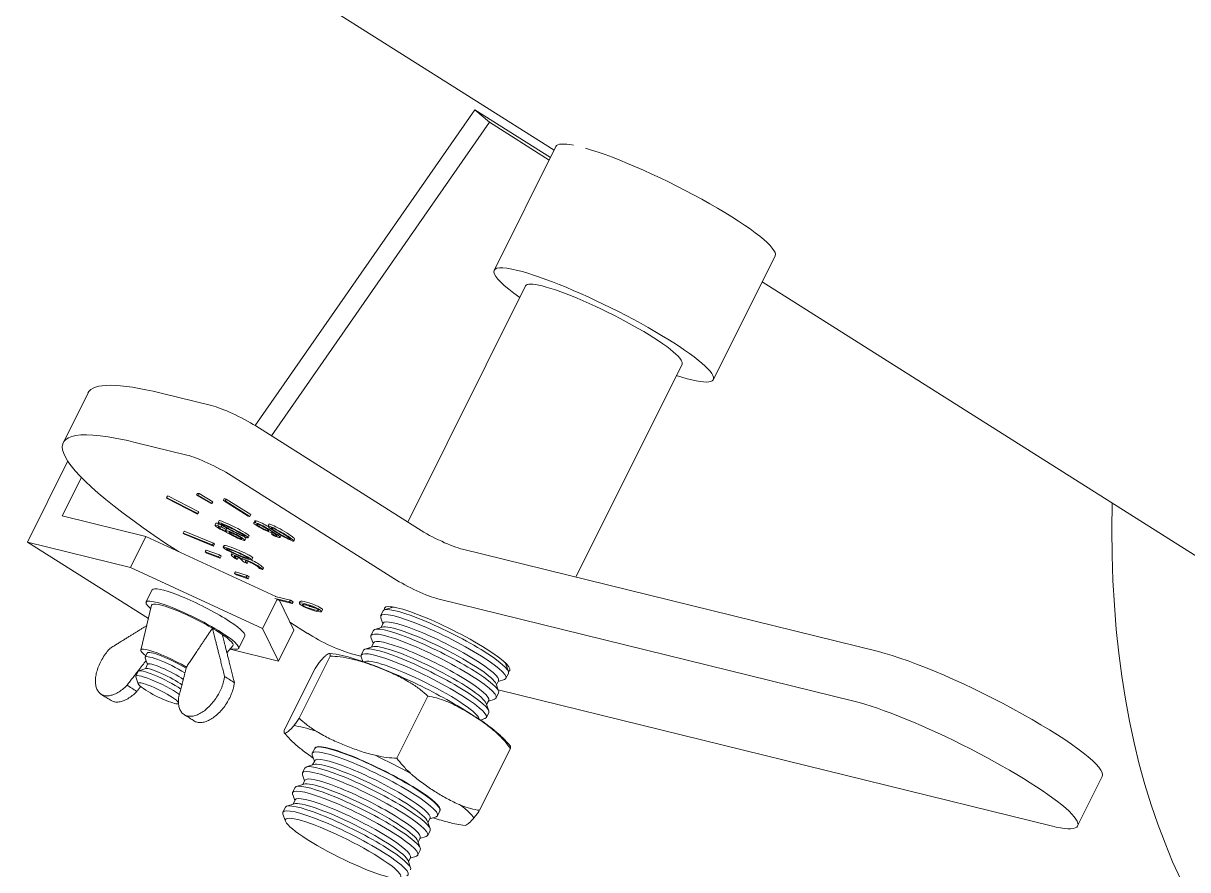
# Model space of a CAD drawing. Header units: inches. Extents: x -350577 to -266477, y -437959 to -377535.
# Drawn here: x -285888 to -285721.6, y -416568.1 to -416447.2 of the extents above; entities that cross this region are included whole.
import ezdxf

# ---------------------------------------------------------------- set-up
doc = ezdxf.new("R2010")
doc.units = ezdxf.units.IN
doc.header["$MEASUREMENT"] = 0
doc.layers.add('ORGINAL (itatec)', color=3, linetype='Continuous', lineweight=9)

msp = doc.modelspace()

# ---------------------------------------------------------------- linework, layer by layer
at = {"layer": 'ORGINAL (itatec)', "extrusion": (-5.55112e-17, 0.816497, 0.57735)}
for p, q in [((-285812.18, -416465.32), (-285886.71, -416418.22)), ((-285823.52, -416459.53), (-285854.9, -416504.65)), ((-285821.41, -416461.33), (-285823.52, -416459.53)), ((-285812.7, -416466.36), (-285823.52, -416459.53)), ((-285852.56, -416506.13), (-285821.41, -416461.33)), ((-285812.88, -416466.72), (-285821.41, -416461.33)), ((-285820.73, -416482.48), (-285811.92, -416464.78)), ((-285789.41, -416498.09), (-285780.59, -416480.39)), ((-285668.54, -416556.1), (-285782.44, -416484.11)), ((-285816.26, -416484.71), (-285833.08, -416518.45)), ((-285793.88, -416495.86), (-285809.06, -416526.31)), ((-285882.31, -416507.08), (-285878.78, -416500)), ((-285868.34, -416500.02), (-285861.12, -416501.8)), ((-285854.81, -416504.71), (-285831.55, -416519.42)), ((-285864.64, -416508.88), (-285871.86, -416507.1)), ((-285881.67, -416509.71), (-285887.45, -416521.31)), ((-285882.47, -416517.57), (-285879.73, -416512.06)), ((-285835.07, -416526.49), (-285858.34, -416511.79)), ((-285863.14, -416514.34), (-285863.27, -416514.61)), ((-285863.14, -416514.34), (-285862.92, -416514.37)), ((-285862.92, -416514.37), (-285863.06, -416514.64)), ((-285862.92, -416514.37), (-285860.95, -416515.53)), ((-285867.45, -416514.76), (-285867.58, -416515.02)), ((-285867.52, -416514.97), (-285867.58, -416515.02)), ((-285867.58, -416515.02), (-285863.14, -416517.29)), ((-285867.39, -416514.71), (-285867.52, -416514.97)), ((-285863.08, -416517.24), (-285867.52, -416514.97)), ((-285867.45, -416514.76), (-285867.39, -416514.71)), ((-285867.39, -416514.71), (-285862.94, -416516.98)), ((-285863.27, -416514.61), (-285861.29, -416515.76)), ((-285863.06, -416514.64), (-285863.27, -416514.61)), ((-285861.08, -416515.79), (-285863.06, -416514.64)), ((-285861.29, -416515.76), (-285861.08, -416515.79)), ((-285860.95, -416515.53), (-285861.08, -416515.79)), ((-285859.31, -416515.09), (-285859.44, -416515.35)), ((-285859.44, -416515.35), (-285855.92, -416517.58)), ((-285859.17, -416515.42), (-285859.44, -416515.35)), ((-285859.31, -416515.09), (-285859.03, -416515.15)), ((-285859.03, -416515.15), (-285859.17, -416515.42)), ((-285855.64, -416517.65), (-285859.17, -416515.42)), ((-285859.03, -416515.15), (-285855.51, -416517.38)), ((-285870.53, -416520.51), (-285882.47, -416517.57)), ((-285863.14, -416517.29), (-285863.08, -416517.24)), ((-285862.94, -416516.98), (-285863.08, -416517.24)), ((-285855.92, -416517.58), (-285855.64, -416517.65)), ((-285855.51, -416517.38), (-285855.64, -416517.65)), ((-285860.51, -416518.61), (-285860.64, -416518.88)), ((-285860.12, -416518.68), (-285860.25, -416518.94)), ((-285859.79, -416519.18), (-285860.25, -416518.94)), ((-285860.05, -416518.24), (-285860.18, -416518.51)), ((-285860.14, -416519.09), (-285860.17, -416519.16)), ((-285860.12, -416518.68), (-285859.72, -416518.88)), ((-285859.66, -416518.92), (-285859.79, -416519.18)), ((-285859.23, -416519.39), (-285859.03, -416519.49)), ((-285858.99, -416519.4), (-285859.12, -416519.66)), ((-285858.98, -416519.39), (-285859.11, -416519.66)), ((-285854.96, -416518.27), (-285855.09, -416518.54)), ((-285854.77, -416518.25), (-285854.91, -416518.52)), ((-285851.9, -416520.15), (-285853.11, -416519.38)), ((-285852.92, -416518.75), (-285853.05, -416519.01)), ((-285872.73, -416524.93), (-285870.53, -416520.51)), ((-285870.53, -416520.51), (-285851.94, -416529.09)), ((-285865.04, -416519.74), (-285865.17, -416520.01)), ((-285865.17, -416520.01), (-285865, -416520.16)), ((-285861, -416521.71), (-285865.17, -416520.01)), ((-285865.04, -416519.74), (-285860.87, -416521.45)), ((-285865, -416520.16), (-285860.83, -416521.87)), ((-285859.43, -416519.71), (-285857.9, -416520.49)), ((-285858.93, -416519.88), (-285859.36, -416519.66)), ((-285857.5, -416520.07), (-285857.58, -416520.22)), ((-285856.24, -416520.79), (-285856.37, -416521.06)), ((-285855.77, -416520.41), (-285855.9, -416520.68)), ((-285852.42, -416519.93), (-285852.54, -416520.18)), ((-285852.54, -416520.18), (-285852.18, -416520.41)), ((-285852.53, -416519.86), (-285852.18, -416520.08)), ((-285852.51, -416519.87), (-285852.52, -416519.89)), ((-285852.16, -416520.09), (-285852.26, -416520.3)), ((-285851.2, -416520.38), (-285851.33, -416520.64)), ((-285849.26, -416520.88), (-285849.39, -416521.15)), ((-285887.45, -416521.31), (-285872.73, -416524.93)), ((-285870.16, -416532.24), (-285887.45, -416521.31)), ((-285861.9, -416522.44), (-285862.03, -416522.71)), ((-285862.03, -416522.71), (-285861.8, -416522.89)), ((-285860.12, -416523.41), (-285862.03, -416522.71)), ((-285861.9, -416522.44), (-285859.99, -416523.14)), ((-285861.8, -416522.89), (-285859.89, -416523.6)), ((-285860.87, -416521.45), (-285861, -416521.71)), ((-285860.83, -416521.87), (-285861, -416521.71)), ((-285860.87, -416521.45), (-285860.7, -416521.61)), ((-285860.7, -416521.61), (-285860.83, -416521.87)), ((-285859.32, -416521.79), (-285859.45, -416522.05)), ((-285858.2, -416522.83), (-285858.33, -416523.1)), ((-285825.24, -416522.33), (-285765.82, -416536.95)), ((-285859.99, -416523.14), (-285860.12, -416523.41)), ((-285859.89, -416523.6), (-285860.12, -416523.41)), ((-285859.99, -416523.14), (-285859.76, -416523.33)), ((-285859.76, -416523.33), (-285859.89, -416523.6)), ((-285858.27, -416523.21), (-285857.86, -416523.6)), ((-285857.45, -416523.77), (-285857.86, -416523.37)), ((-285857.86, -416523.6), (-285857.45, -416523.77)), ((-285857.32, -416523.51), (-285857.45, -416523.77)), ((-285857.04, -416523.67), (-285856.55, -416524.13)), ((-285856.6, -416523.5), (-285856.73, -416523.76)), ((-285856.55, -416524.13), (-285856.02, -416524.35)), ((-285856.02, -416524.35), (-285856.27, -416524.11)), ((-285855.89, -416524.09), (-285856.02, -416524.35)), ((-285855.89, -416524.08), (-285855.89, -416524.09)), ((-285855.23, -416523.57), (-285855.36, -416523.84)), ((-285853.83, -416533.66), (-285872.73, -416524.93)), ((-285857.72, -416525.53), (-285857.85, -416525.8)), ((-285857.85, -416525.8), (-285857.55, -416526)), ((-285856.18, -416526.33), (-285857.85, -416525.8)), ((-285857.72, -416525.53), (-285856.04, -416526.06)), ((-285857.55, -416526), (-285855.88, -416526.53)), ((-285856.04, -416526.06), (-285856.18, -416526.33)), ((-285856.04, -416526.06), (-285855.74, -416526.27)), ((-285854.49, -416524.85), (-285854.26, -416525.07)), ((-285854.26, -416525.07), (-285853.85, -416525.24)), ((-285853.85, -416525.24), (-285854.1, -416525)), ((-285853.97, -416524.74), (-285853.72, -416524.97)), ((-285853.72, -416524.97), (-285853.85, -416525.24)), ((-285855.88, -416526.53), (-285856.18, -416526.33)), ((-285855.74, -416526.27), (-285855.88, -416526.53)), ((-285870.5, -416529.88), (-285869.62, -416528.11)), ((-285853.83, -416533.66), (-285851.75, -416529.49)), ((-285849.97, -416529.86), (-285852.07, -416529.34)), ((-285852.02, -416529.06), (-285849.84, -416529.59)), ((-285851.71, -416529.57), (-285849.62, -416530.08)), ((-285769.34, -416544.03), (-285828.77, -416529.4)), ((-285871.22, -416536.72), (-285869.7, -416530.31)), ((-285851.43, -416529.64), (-285849.38, -416533.87)), ((-285849.84, -416529.59), (-285849.97, -416529.86)), ((-285849.62, -416530.08), (-285849.97, -416529.86)), ((-285849.84, -416529.59), (-285849.48, -416529.82)), ((-285849.48, -416529.82), (-285849.62, -416530.08)), ((-285848.46, -416529.78), (-285848.59, -416530.04)), ((-285845.27, -416530.98), (-285845.4, -416531.25)), ((-285836.61, -416531.14), (-285836.96, -416531.84)), ((-285835.35, -416530.65), (-285836.4, -416530.98)), ((-285835.42, -416530.54), (-285835.5, -416530.69)), ((-285847.42, -416534.34), (-285849.92, -416532.76)), ((-285836.64, -416532.99), (-285836.95, -416532.1)), ((-285836.6, -416532.89), (-285836.9, -416533.5)), ((-285851.58, -416538.3), (-285853.83, -416533.66)), ((-285849.38, -416533.87), (-285851.58, -416538.3)), ((-285838, -416533.94), (-285838.35, -416534.64)), ((-285836.75, -416533.45), (-285837.8, -416533.79)), ((-285858.93, -416537.14), (-285858.08, -416536.11)), ((-285857.25, -416536.48), (-285856.37, -416534.71)), ((-285838.04, -416535.79), (-285838.35, -416534.9)), ((-285837.99, -416535.7), (-285838.29, -416536.3)), ((-285870.32, -416537.14), (-285870.61, -416537.73)), ((-285870.28, -416538.79), (-285870.61, -416537.84)), ((-285858.48, -416536.6), (-285851.58, -416538.3)), ((-285844.19, -416537.62), (-285848.59, -416546.44)), ((-285844.19, -416537.62), (-285844.19, -416537.62)), ((-285844.19, -416537.62), (-285844.19, -416537.62)), ((-285839.78, -416537.58), (-285841.11, -416537.25)), ((-285839.4, -416536.75), (-285839.75, -416537.45)), ((-285839.53, -416538.35), (-285839.75, -416537.71)), ((-285838.15, -416536.26), (-285839.19, -416536.59)), ((-285870.54, -416539.38), (-285871.54, -416539.71)), ((-285870.27, -416538.75), (-285870.59, -416539.4)), ((-285846.34, -416539.36), (-285850.74, -416548.19)), ((-285846.34, -416539.36), (-285846.34, -416539.36)), ((-285819.07, -416538.76), (-285818.71, -416539.8)), ((-285818.94, -416538.75), (-285819.02, -416538.91)), ((-285871.63, -416539.77), (-285871.97, -416540.45)), ((-285871.62, -416541.55), (-285871.97, -416540.55)), ((-285820.11, -416541.11), (-285820.42, -416541.71)), ((-285820.16, -416541.2), (-285819.26, -416540.91)), ((-285818.71, -416540.06), (-285819.05, -416540.76)), ((-285820.47, -416541.57), (-285820.11, -416542.6)), ((-285820.1, -416542.86), (-285820.45, -416543.56)), ((-285741.14, -416561.85), (-285820.17, -416542.4)), ((-285865.9, -416544.4), (-285865.85, -416544.39)), ((-285830.23, -416543.33), (-285834.63, -416552.16)), ((-285830.23, -416543.33), (-285830.23, -416543.33)), ((-285830.23, -416543.33), (-285830.23, -416543.33)), ((-285821.86, -416544.37), (-285821.5, -416545.41)), ((-285821.51, -416543.91), (-285821.81, -416544.52)), ((-285821.56, -416544.01), (-285820.66, -416543.72)), ((-285821.5, -416545.67), (-285821.85, -416546.37)), ((-285849.38, -416547.53), (-285849.38, -416547.53)), ((-285848.59, -416546.44), (-285848.59, -416546.44)), ((-285848.59, -416546.44), (-285848.59, -416546.44)), ((-285822.71, -416546.73), (-285822.06, -416546.52)), ((-285850.74, -416548.19), (-285850.74, -416548.19)), ((-285850.74, -416548.19), (-285850.74, -416548.19)), ((-285850.68, -416548.59), (-285850.68, -416548.59)), ((-285846.19, -416548.32), (-285846.19, -416548.32)), ((-285846.39, -416550.77), (-285846.74, -416551.47)), ((-285845.88, -416550.52), (-285846.18, -416550.62)), ((-285818.42, -416550.79), (-285822.82, -416559.62)), ((-285818.42, -416550.79), (-285818.42, -416550.79)), ((-285846.43, -416552.62), (-285846.74, -416551.73)), ((-285846.38, -416552.53), (-285846.68, -416553.13)), ((-285837.76, -416551.76), (-285837.76, -416551.76)), ((-285834.63, -416552.16), (-285834.63, -416552.16)), ((-285834.63, -416552.16), (-285834.63, -416552.16)), ((-285847.79, -416553.57), (-285848.14, -416554.28)), ((-285847.83, -416555.43), (-285848.14, -416554.54)), ((-285846.54, -416553.09), (-285847.58, -416553.42)), ((-285832.66, -416554.37), (-285832.66, -416554.37)), ((-285847.94, -416555.89), (-285848.98, -416556.23)), ((-285847.78, -416555.33), (-285848.08, -416555.94)), ((-285737.34, -416561.86), (-285733.82, -416554.78)), ((-285849.19, -416556.38), (-285849.54, -416557.08)), ((-285849.22, -416558.23), (-285849.53, -416557.34)), ((-285850.58, -416559.18), (-285850.93, -416559.89)), ((-285849.33, -416558.69), (-285850.38, -416559.03)), ((-285849.18, -416558.14), (-285849.48, -416558.74)), ((-285828.6, -416559.13), (-285828.49, -416559.43)), ((-285825.53, -416558.88), (-285825.53, -416558.88)), ((-285850.57, -416561.18), (-285850.93, -416560.15)), ((-285829.9, -416560.74), (-285830.2, -416561.35)), ((-285829.95, -416560.84), (-285829.05, -416560.55)), ((-285828.49, -416559.69), (-285828.84, -416560.39)), ((-285823.62, -416560.7), (-285823.62, -416560.7)), ((-285822.82, -416559.62), (-285822.82, -416559.62)), ((-285822.82, -416559.62), (-285822.82, -416559.62)), ((-285830.25, -416561.2), (-285829.89, -416562.24)), ((-285829.89, -416562.5), (-285830.24, -416563.2)), ((-285831.65, -416564.01), (-285831.29, -416565.04)), ((-285831.3, -416563.54), (-285831.6, -416564.15)), ((-285831.34, -416563.64), (-285830.45, -416563.35)), ((-285832.74, -416566.45), (-285831.84, -416566.16)), ((-285831.29, -416565.3), (-285831.64, -416566)), ((-285833.05, -416566.81), (-285832.69, -416567.85)), ((-285832.69, -416566.35), (-285833, -416566.96))]:
    msp.add_line(p, q, dxfattribs=at)
at = {"layer": 'ORGINAL (itatec)'}
for centre, major_axis, ratio, start_param, end_param in [((-285595.23, -416433.86), (-103.38, -163.57), 0.551644, -0.743012, 2.276595), ((-285796.25, -416472.59), (-15.66, 7.81), 0.15113, -0.504251, 0), ((-285796.25, -416472.59), (15.66, -7.81), 0.15113, 0, 2.461766), ((-285805.07, -416490.28), (-11.19, 5.58), 0.15113, -0.592039, 0), ((-285805.07, -416490.28), (11.19, -5.58), 0.15113, 0, 2.549554), ((-285833.09, -416531.61), (-49.23, 24.53), 0.15113, -0.592039, 0.920001), ((-285861.12, -416511.1), (-4.48, 2.23), 0.15113, -2.162835, -0.592039), ((-285859.34, -416519.51), (-1.29, 0.64), 0.15113, 0.051619, 1.581546), ((-285859.64, -416519.39), (-1.01, 0.5), 0.15113, -0.845853, -0.082745), ((-285858.04, -416519.59), (-2.14, 1.09), 0.079054, -3.176714, 3.106471), ((-285859.08, -416519.27), (1.09, -0.54), 0.15113, -2.161589, -1.639236), ((-285853.81, -416519.18), (-1.29, 0.64), 0.15113, -0.475366, 1.061333), ((-285853.99, -416519.13), (-1.29, 0.64), 0.15113, -2.24421, -0.709913), ((-285853.64, -416519.28), (1.29, -0.65), 0.15113, -2.238769, -0.715353), ((-285851.22, -416520.08), (1.83, -1.07), 0.101452, -3.472049, 2.811136), ((-285828.77, -416520.1), (4.48, -2.23), 0.15113, -2.162835, -0.592039), ((-285858.11, -416520.17), (-1.01, 0.5), 0.15113, -0.054121, 0.708961), ((-285857.86, -416520.33), (-1.29, 0.65), 0.15113, -1.715171, -0.191754), ((-285857.62, -416520.39), (1.29, -0.64), 0.15113, -1.720611, -0.186314), ((-285857.66, -416520.43), (1.29, -0.64), 0.15113, 0.048232, 1.584932), ((-285853.53, -416519.39), (1.01, -0.5), 0.15113, -0.57772, 0.185363), ((-285852.3, -416520.16), (1.01, -0.5), 0.15113, -1.369452, -0.606343), ((-285852.62, -416520), (1.29, -0.64), 0.15113, -0.47198, 1.057947), ((-285857.41, -416522.95), (2.04, -0.89), 0.091457, -2.896428770805348, 3.386756536374238), ((-285857.39, -416523.56), (-0.94, 0.468), 0.15113, -2.275296, 0.455159), ((-285855.39, -416524.47), (-1.38, 0.69), 0.15113, -2.686434, -0.175222), ((-285832.3, -416527.18), (4.48, -2.23), 0.15113, -2.162835, -0.592039), ((-285846.99, -416530.64), (-1.6, 0.6), 0.156354, -5.640133, 0.643052), ((-285827.66, -416535.6), (8.95, -4.46), 0.15113, 0, 3.141593), ((-285828, -416536.3), (8.95, -4.46), 0.15113, -0.153488, 3.29508), ((-285828.35, -416537), (8.24, -4.11), 0.15113, 0, 3.141593), ((-285863.87, -416533.18), (-5.82, 2.9), 0.15113, -2.317295, -2.008376), ((-285844.64, -416535.02), (4.48, -2.23), 0.15113, -2.162835, -0.592039), ((-285829.4, -416539.1), (8.95, -4.46), 0.15113, -0.153488, 3.29508), ((-285829.05, -416538.4), (8.95, -4.46), 0.15113, 0, 3.141593), ((-285830.45, -416541.21), (8.95, -4.46), 0.15113, 0, 3.141593), ((-285829.75, -416539.8), (8.24, -4.11), 0.15113, 0, 3.141593), ((-285867.03, -416539.52), (-3.58, 1.78), 0.15113, -2.120295, 0.153488), ((-285830.8, -416541.91), (8.95, -4.46), 0.15113, -0.153488, 3.29508), ((-285868.05, -416541.55), (-3.58, 1.78), 0.15113, -2.278087, 0), ((-285867.71, -416540.87), (-2.89, 1.44), 0.15113, -2.437714, -0.153488), ((-285867.37, -416540.2), (-2.89, 1.44), 0.15113, -2.359048, 0), ((-285831.15, -416542.61), (8.24, -4.11), 0.15113, 0.077388, 3.064205), ((-285868.39, -416542.23), (-3.58, 1.78), 0.15113, -2.335621, 0.153488), ((-285866.74, -416538.93), (-13.21, 6.58), 0.15113, -2.230645, -2.095025), ((-285868.81, -416543.09), (6.01, -2.99), 0.15113, -2.312421, -2.013249), ((-285868.72, -416542.91), (2.89, -1.44), 0.15113, 0.237267, 4.12035), ((-285868.72, -416542.91), (2.89, -1.44), 0.15113, -2.162835, -0.063589), ((-285755.24, -416552.94), (17.9, -8.92), 0.15113, -0.592039, 2.549554), ((-285837.15, -416554.64), (-13.74, 6.85), 0.15113, -0.780275, -0.403803), ((-285837.15, -416554.64), (-13.74, 6.85), 0.15113, 0.266923, 0.346421), ((-285837.79, -416555.93), (8.95, -4.46), 0.15113, -0.153488, 3.29508), ((-285837.44, -416555.23), (8.95, -4.46), 0.15113, 0, 3.141593), ((-285838.84, -416558.04), (8.95, -4.46), 0.15113, 0, 3.141593), ((-285838.14, -416556.63), (8.24, -4.11), 0.15113, 0, 3.141593), ((-285837.15, -416554.64), (-13.74, 6.85), 0.15113, -1.827472, -1.451), ((-285839.19, -416558.74), (8.95, -4.46), 0.15113, -0.153488, 3.29508), ((-285840.24, -416560.84), (8.95, -4.46), 0.15113, 0, 3.141593), ((-285839.54, -416559.44), (8.24, -4.11), 0.15113, 0, 3.141593), ((-285840.59, -416561.54), (8.95, -4.46), 0.15113, -0.153488, 3.29508), ((-285840.94, -416562.24), (8.24, -4.11), 0.15113, 0, 3.141593), ((-285841.98, -416564.35), (8.95, -4.46), 0.15113, -0.153488, 3.29508), ((-285841.63, -416563.65), (8.95, -4.46), 0.15113, 0, 3.141593), ((-285837.15, -416554.64), (13.74, -6.85), 0.15113, 0.266923, 0.643395), ((-285842.33, -416565.05), (8.24, -4.11), 0.15113, -0.5920387878032214, 5.691146519376365)]:
    msp.add_ellipse(centre, major_axis=major_axis, ratio=ratio, start_param=start_param, end_param=end_param, dxfattribs=at)
at = {"layer": 'ORGINAL (itatec)', "extrusion": (4.20615e-16, 1.09286e-15, -1)}
for centre, major_axis, start_param, end_param in [((-285805.07, -416490.28), (-15.66, 7.81), -0.775193, 0.592039), ((-285827.31, -416534.89), (-8.24, 4.11), 0.153488, 0.294534)]:
    msp.add_ellipse(centre, major_axis=major_axis, ratio=0.15113, start_param=start_param, end_param=end_param, dxfattribs=at)
at = {"layer": 'ORGINAL (itatec)', "extrusion": (1.97846e-16, 5.83652e-16, -1)}
msp.add_ellipse((-285805.07, -416490.28), major_axis=(15.66, -7.81), ratio=0.15113, start_param=-2.549554, end_param=0.775193, dxfattribs=at)
at = {"layer": 'ORGINAL (itatec)', "extrusion": (-5.00046e-17, 2.73014e-16, -1)}
msp.add_ellipse((-285829.56, -416524.53), major_axis=(-49.23, 24.53), ratio=0.15113, start_param=0, end_param=0.592039, dxfattribs=at)
at = {"layer": 'ORGINAL (itatec)', "extrusion": (2.43588e-17, 3.59999e-16, -1)}
msp.add_ellipse((-285857.59, -416504.03), major_axis=(4.48, -2.23), ratio=0.15113, start_param=-2.549554, end_param=-0.978758, dxfattribs=at)
at = {"layer": 'ORGINAL (itatec)', "extrusion": (5.4442e-16, 1.34128e-15, -1)}
msp.add_ellipse((-285859.51, -416519.12), major_axis=(-1.01, 0.5), ratio=0.15113, start_param=0.082745, end_param=0.845853, dxfattribs=at)
at = {"layer": 'ORGINAL (itatec)', "extrusion": (-1.98731e-16, 9.90439e-17, -1)}
msp.add_ellipse((-285859.53, -416519.44), major_axis=(-0.67, 0.334), ratio=0.15113, start_param=-0.353958, end_param=0.748075, dxfattribs=at)
at = {"layer": 'ORGINAL (itatec)', "extrusion": (8.66151e-16, 2.11128e-15, -1)}
msp.add_ellipse((-285859.21, -416519.53), major_axis=(-1.09, 0.54), ratio=0.15113, start_param=-1.502356, end_param=-0.566343, dxfattribs=at)
at = {"layer": 'ORGINAL (itatec)', "extrusion": (-7.34603e-17, 1.6183e-16, -1)}
msp.add_ellipse((-285857.91, -416519.33), major_axis=(-2.14, 1.09), ratio=0.079054, start_param=-0.000599, end_param=3.140993, dxfattribs=at)
at = {"layer": 'ORGINAL (itatec)', "extrusion": (6.43705e-16, 1.35382e-15, -1)}
msp.add_ellipse((-285856.11, -416521.6), major_axis=(5.01, -2.5), ratio=0.15113, start_param=-2.52588, end_param=-2.467525, dxfattribs=at)
at = {"layer": 'ORGINAL (itatec)', "extrusion": (6.93146e-16, 1.51525e-15, -1)}
msp.add_ellipse((-285857.98, -416519.9), major_axis=(-1.01, 0.5), ratio=0.15113, start_param=0, end_param=0.054121, dxfattribs=at)
at = {"layer": 'ORGINAL (itatec)', "extrusion": (6.68385e-16, 1.46556e-15, -1)}
msp.add_ellipse((-285857.73, -416520.06), major_axis=(-1.29, 0.65), ratio=0.15113, start_param=0.191754, end_param=0.498669, dxfattribs=at)
at = {"layer": 'ORGINAL (itatec)', "extrusion": (5.93861e-16, 1.5027e-15, -1)}
msp.add_ellipse((-285853.68, -416518.91), major_axis=(-1.29, 0.64), ratio=0.15113, start_param=0, end_param=0.475366, dxfattribs=at)
at = {"layer": 'ORGINAL (itatec)', "extrusion": (3.95854e-16, 1.04318e-15, -1)}
msp.add_ellipse((-285853.86, -416518.87), major_axis=(1.29, -0.64), ratio=0.15113, start_param=-2.43168, end_param=-0.937999, dxfattribs=at)
at = {"layer": 'ORGINAL (itatec)', "extrusion": (3.64401e-16, 1.00865e-15, -1)}
for start_param, end_param in [(3.134836, 3.472049), (-2.811136, -0.006757)]:
    msp.add_ellipse((-285851.09, -416519.81), major_axis=(1.83, -1.07), ratio=0.101452, start_param=start_param, end_param=end_param, dxfattribs=at)
at = {"layer": 'ORGINAL (itatec)', "extrusion": (-3.21762e-19, 2.48253e-16, -1)}
msp.add_ellipse((-285857.53, -416520.16), major_axis=(1.29, -0.64), ratio=0.15113, start_param=-0.705407, end_param=-0.048232, dxfattribs=at)
at = {"layer": 'ORGINAL (itatec)', "extrusion": (9.41078e-16, 1.76382e-15, -1)}
msp.add_ellipse((-285854.02, -416518.56), major_axis=(-5.01, 2.5), ratio=0.15113, start_param=-2.002281, end_param=-1.943926, dxfattribs=at)
at = {"layer": 'ORGINAL (itatec)', "extrusion": (2.47288e-16, 7.45081e-16, -1)}
msp.add_ellipse((-285852.41, -416520.1), major_axis=(0.67, -0.334), ratio=0.15113, start_param=0.169641, end_param=1.271674, dxfattribs=at)
at = {"layer": 'ORGINAL (itatec)', "extrusion": (2.44392e-17, 2.97936e-16, -1)}
msp.add_ellipse((-285852.85, -416519.91), major_axis=(1.09, -0.54), ratio=0.15113, start_param=-0.978758, end_param=-0.042744, dxfattribs=at)
at = {"layer": 'ORGINAL (itatec)', "extrusion": (-7.44438e-17, -2.49218e-17, -1)}
msp.add_ellipse((-285852.49, -416519.73), major_axis=(1.29, -0.64), ratio=0.15113, start_param=-0.148887, end_param=0, dxfattribs=at)
at = {"layer": 'ORGINAL (itatec)', "extrusion": (4.91605e-16, 1.05737e-15, -1)}
msp.add_ellipse((-285857.27, -416522.68), major_axis=(2.04, -0.89), ratio=0.091457, start_param=-3.136928, end_param=0.004664, dxfattribs=at)
at = {"layer": 'ORGINAL (itatec)', "extrusion": (4.45215e-16, 1.26667e-15, -1)}
msp.add_ellipse((-285857.26, -416523.3), major_axis=(-0.94, 0.468), ratio=0.15113, start_param=0, end_param=0.126651, dxfattribs=at)
at = {"layer": 'ORGINAL (itatec)', "extrusion": (3.21651e-16, 8.32067e-16, -1)}
msp.add_ellipse((-285857.39, -416523.56), major_axis=(-0.501, 0.25), ratio=0.15113, start_param=-0.455159, end_param=2.275296, dxfattribs=at)
at = {"layer": 'ORGINAL (itatec)', "extrusion": (6.68546e-16, 1.34144e-15, -1)}
for centre, major_axis, start_param, end_param in [((-285855.39, -416524.47), (-0.945, 0.471), -0.455159, 2.738864), ((-285827.31, -416534.89), (8.24, -4.11), -0.294534, -0.153488)]:
    msp.add_ellipse(centre, major_axis=major_axis, ratio=0.15113, start_param=start_param, end_param=end_param, dxfattribs=at)
at = {"layer": 'ORGINAL (itatec)', "extrusion": (5.94344e-16, 1.13032e-15, -1)}
msp.add_ellipse((-285855.26, -416524.21), major_axis=(1.38, -0.69), ratio=0.15113, start_param=-1.787575, end_param=-0.455159, dxfattribs=at)
at = {"layer": 'ORGINAL (itatec)', "extrusion": (5.44259e-16, 1.4654e-15, -1)}
msp.add_ellipse((-285862.99, -416531.41), major_axis=(-6.62, 3.3), ratio=0.15113, start_param=0, end_param=3.141593, dxfattribs=at)
at = {"layer": 'ORGINAL (itatec)', "extrusion": (6.18542e-16, 1.61445e-15, -1)}
msp.add_ellipse((-285863.87, -416533.18), major_axis=(-6.62, 3.3), ratio=0.15113, start_param=-0.533626, end_param=3.675219, dxfattribs=at)
at = {"layer": 'ORGINAL (itatec)', "extrusion": (1.72925e-16, 6.58096e-16, -1)}
msp.add_ellipse((-285863.87, -416533.18), major_axis=(-5.82, 2.9), ratio=0.15113, start_param=-0.035289, end_param=3.176881, dxfattribs=at)
at = {"layer": 'ORGINAL (itatec)', "extrusion": (2.59364e-16, 6.14195e-16, -1)}
msp.add_ellipse((-285846.86, -416530.38), major_axis=(1.6, -0.6), ratio=0.156354, start_param=-3.125207, end_param=0.016386, dxfattribs=at)
at = {"layer": 'ORGINAL (itatec)', "extrusion": (3.46814e-16, 5.71433e-16, -1)}
msp.add_ellipse((-285827.44, -416535.17), major_axis=(-8.95, 4.46), ratio=0.15113, start_param=-0.157005, end_param=2.162835, dxfattribs=at)
at = {"layer": 'ORGINAL (itatec)', "extrusion": (4.94898e-16, 1.24191e-15, -1)}
msp.add_ellipse((-285828.7, -416537.7), major_axis=(-8.24, 4.11), ratio=0.15113, start_param=0.153488, end_param=2.988105, dxfattribs=at)
at = {"layer": 'ORGINAL (itatec)', "extrusion": (2.7221e-16, 6.70638e-16, -1)}
msp.add_ellipse((-285830.1, -416540.5), major_axis=(-8.24, 4.11), ratio=0.15113, start_param=0.153488, end_param=2.988105, dxfattribs=at)
at = {"layer": 'ORGINAL (itatec)', "extrusion": (1.23483e-16, 4.96667e-16, -1)}
msp.add_ellipse((-285866.74, -416538.93), major_axis=(-4.48, 2.23), ratio=0.15113, start_param=-0.643501, end_param=1.961477, dxfattribs=at)
at = {"layer": 'ORGINAL (itatec)', "extrusion": (5.199e-16, 1.1054e-15, -1)}
msp.add_ellipse((-285866.74, -416538.93), major_axis=(-3.58, 1.78), ratio=0.15113, start_param=0, end_param=2.077598, dxfattribs=at)
at = {"layer": 'ORGINAL (itatec)', "extrusion": (4.88784e-17, 5.95872e-16, -1)}
msp.add_ellipse((-285827.44, -416535.17), major_axis=(8.95, -4.46), ratio=0.15113, start_param=-0.978758, end_param=0.157005, dxfattribs=at)
at = {"layer": 'ORGINAL (itatec)', "extrusion": (9.82395e-17, 8.19364e-16, -1)}
msp.add_ellipse((-285751.72, -416545.86), major_axis=(17.9, -8.92), ratio=0.15113, start_param=-2.549554, end_param=0, dxfattribs=at)
at = {"layer": 'ORGINAL (itatec)', "extrusion": (-4.99241e-17, 2.10951e-16, -1)}
msp.add_ellipse((-285837.15, -416554.64), major_axis=(13.74, -6.85), ratio=0.15113, start_param=-2.73779, end_param=-2.361318, dxfattribs=at)
at = {"layer": 'ORGINAL (itatec)', "extrusion": (7.38807e-17, 4.59365e-16, -1)}
msp.add_ellipse((-285836.78, -416553.91), major_axis=(14.99, -7.47), ratio=0.15113, start_param=-2.54958, end_param=-2.549528, dxfattribs=at)
at = {"layer": 'ORGINAL (itatec)', "extrusion": (1.48324e-16, 4.84287e-16, -1)}
msp.add_ellipse((-285837.41, -416555.18), major_axis=(-8.95, 4.46), ratio=0.15113, start_param=-0.020825, end_param=2.162835, dxfattribs=at)
at = {"layer": 'ORGINAL (itatec)', "extrusion": (8.91234e-16, 1.91271e-15, -1)}
msp.add_ellipse((-285838.49, -416557.33), major_axis=(-8.24, 4.11), ratio=0.15113, start_param=0.153488, end_param=2.988105, dxfattribs=at)
at = {"layer": 'ORGINAL (itatec)', "extrusion": (6.18783e-16, 1.42826e-15, -1)}
msp.add_ellipse((-285837.15, -416554.64), major_axis=(13.74, -6.85), ratio=0.15113, start_param=-1.690592, end_param=-1.31412, dxfattribs=at)
at = {"layer": 'ORGINAL (itatec)', "extrusion": (2.22447e-16, 7.57462e-16, -1)}
msp.add_ellipse((-285836.78, -416553.91), major_axis=(14.99, -7.47), ratio=0.15113, start_param=-1.502382, end_param=-1.502331, dxfattribs=at)
at = {"layer": 'ORGINAL (itatec)', "extrusion": (4.45537e-16, 1.01842e-15, -1)}
msp.add_ellipse((-285839.89, -416560.14), major_axis=(-8.24, 4.11), ratio=0.15113, start_param=0.153488, end_param=2.988105, dxfattribs=at)
at = {"layer": 'ORGINAL (itatec)', "extrusion": (-2.23492e-16, 4.93611e-17, -1)}
msp.add_ellipse((-285837.41, -416555.18), major_axis=(8.95, -4.46), ratio=0.15113, start_param=-0.978758, end_param=0.020825, dxfattribs=at)
at = {"layer": 'ORGINAL (itatec)', "extrusion": (1.97605e-16, 7.69842e-16, -1)}
msp.add_ellipse((-285841.29, -416562.94), major_axis=(-8.24, 4.11), ratio=0.15113, start_param=0.153488, end_param=2.988105, dxfattribs=at)
at = {"layer": 'ORGINAL (itatec)', "extrusion": (1.97203e-16, 1.08016e-15, -1)}
msp.add_ellipse((-285837.15, -416554.64), major_axis=(13.74, -6.85), ratio=0.15113, start_param=-0.643395, end_param=-0.266923, dxfattribs=at)
at = {"layer": 'ORGINAL (itatec)', "extrusion": (2.96649e-16, 9.68574e-16, -1)}
msp.add_ellipse((-285836.78, -416553.91), major_axis=(14.99, -7.47), ratio=0.15113, start_param=-0.455184, end_param=-0.455133, dxfattribs=at)
at = {"layer": 'ORGINAL (itatec)'}
for points, knots in [([(-285856.34, -416520.46), (-285856.35, -416520.46), (-285856.35, -416520.47), (-285856.39, -416520.46), (-285856.42, -416520.45), (-285856.51, -416520.42), (-285856.57, -416520.4), (-285856.82, -416520.3), (-285857.05, -416520.2), (-285857.57, -416519.96), (-285857.87, -416519.81), (-285858.45, -416519.52), (-285858.73, -416519.36), (-285859.21, -416519.09), (-285859.41, -416518.97), (-285859.62, -416518.83), (-285859.68, -416518.79), (-285859.74, -416518.74), (-285859.74, -416518.73), (-285859.74, -416518.72), (-285859.74, -416518.72), (-285859.71, -416518.72), (-285859.68, -416518.73), (-285859.59, -416518.76), (-285859.53, -416518.78), (-285859.35, -416518.85), (-285859.25, -416518.89), (-285858.87, -416519.06), (-285858.53, -416519.22), (-285857.85, -416519.56), (-285857.5, -416519.75), (-285856.98, -416520.04), (-285856.78, -416520.15), (-285856.53, -416520.31), (-285856.45, -416520.36), (-285856.37, -416520.43), (-285856.35, -416520.44), (-285856.34, -416520.46), (-285856.34, -416520.46), (-285856.34, -416520.46)], [0, 0, 0, 0, 0.222222, 0.222222, 0.444445, 0.444445, 0.666667, 0.666667, 1.122754, 1.122754, 1.578841, 1.578841, 2.034928, 2.034928, 2.491015, 2.491015, 2.781788, 2.781788, 3.072562, 3.072562, 3.315577, 3.315577, 3.558592, 3.558592, 3.801608, 3.801608, 4.044623, 4.044623, 4.584711, 4.584711, 5.1248, 5.1248, 5.531628, 5.531628, 5.852597, 5.852597, 6.110381, 6.110381, 6.283185, 6.283185, 6.283185, 6.283185]), ([(-285854.56, -416518.74), (-285854.55, -416518.74), (-285854.53, -416518.75), (-285854.44, -416518.77), (-285854.34, -416518.81), (-285854.08, -416518.93), (-285853.93, -416519.01), (-285853.61, -416519.18), (-285853.45, -416519.27), (-285853.19, -416519.44), (-285853.09, -416519.52), (-285852.97, -416519.63), (-285852.95, -416519.66), (-285852.98, -416519.69), (-285853.03, -416519.69), (-285853.16, -416519.65), (-285853.26, -416519.62), (-285853.51, -416519.51), (-285853.66, -416519.44), (-285853.97, -416519.27), (-285854.13, -416519.17), (-285854.4, -416519), (-285854.51, -416518.92), (-285854.65, -416518.8), (-285854.68, -416518.76), (-285854.66, -416518.72), (-285854.62, -416518.72), (-285854.56, -416518.74)], [-6.283185, -6.283185, -6.283185, -6.283185, -6.173615, -6.173615, -5.659147, -5.659147, -5.14468, -5.14468, -4.630212, -4.630212, -4.115744, -4.115744, -3.601276, -3.601276, -3.086808, -3.086808, -2.57234, -2.57234, -2.057872, -2.057872, -1.543404, -1.543404, -1.028936, -1.028936, -0.514468, -0.514468, 0, 0, 0, 0]), ([(-285852.57, -416519.23), (-285852.56, -416519.23), (-285852.55, -416519.23), (-285852.5, -416519.25), (-285852.46, -416519.27), (-285852.31, -416519.33), (-285852.19, -416519.39), (-285851.88, -416519.55), (-285851.67, -416519.67), (-285851.17, -416519.96), (-285850.87, -416520.14), (-285850.36, -416520.47), (-285850.14, -416520.62), (-285849.95, -416520.78), (-285849.91, -416520.82), (-285849.85, -416520.88), (-285849.83, -416520.91), (-285849.83, -416520.93), (-285849.84, -416520.93), (-285849.86, -416520.94), (-285849.87, -416520.93), (-285849.91, -416520.92), (-285849.94, -416520.91), (-285850.07, -416520.86), (-285850.16, -416520.82), (-285850.44, -416520.67), (-285850.67, -416520.55), (-285851.15, -416520.28), (-285851.4, -416520.13), (-285851.87, -416519.84), (-285852.07, -416519.7), (-285852.4, -416519.46), (-285852.51, -416519.37), (-285852.59, -416519.28), (-285852.61, -416519.26), (-285852.62, -416519.23), (-285852.61, -416519.23), (-285852.59, -416519.22), (-285852.58, -416519.22), (-285852.57, -416519.23)], [-6.283185, -6.283185, -6.283185, -6.283185, -6.110381, -6.110381, -5.852597, -5.852597, -5.531628, -5.531628, -5.1248, -5.1248, -4.584711, -4.584711, -4.044623, -4.044623, -3.801608, -3.801608, -3.558592, -3.558592, -3.315577, -3.315577, -3.072562, -3.072562, -2.781788, -2.781788, -2.491015, -2.491015, -2.034928, -2.034928, -1.578841, -1.578841, -1.122754, -1.122754, -0.666667, -0.666667, -0.444445, -0.444445, -0.222222, -0.222222, 0, 0, 0, 0]), ([(-285856.8, -416520.84), (-285856.81, -416520.84), (-285856.81, -416520.84), (-285856.85, -416520.85), (-285856.91, -416520.83), (-285857.11, -416520.77), (-285857.25, -416520.72), (-285857.57, -416520.57), (-285857.75, -416520.48), (-285858.1, -416520.3), (-285858.26, -416520.21), (-285858.5, -416520.06), (-285858.59, -416519.99), (-285858.68, -416519.91), (-285858.69, -416519.88), (-285858.65, -416519.87), (-285858.6, -416519.87), (-285858.41, -416519.93), (-285858.28, -416519.98), (-285857.97, -416520.12), (-285857.79, -416520.2), (-285857.44, -416520.38), (-285857.27, -416520.47), (-285857.01, -416520.63), (-285856.92, -416520.7), (-285856.81, -416520.8), (-285856.79, -416520.82), (-285856.8, -416520.84)], [-6.283185, -6.283185, -6.283185, -6.283185, -6.173615, -6.173615, -5.659147, -5.659147, -5.14468, -5.14468, -4.630212, -4.630212, -4.115744, -4.115744, -3.601276, -3.601276, -3.086808, -3.086808, -2.57234, -2.57234, -2.057872, -2.057872, -1.543404, -1.543404, -1.028936, -1.028936, -0.514468, -0.514468, 0, 0, 0, 0]), ([(-285859, -416522.29), (-285859.01, -416522.29), (-285859.01, -416522.28), (-285859.01, -416522.27), (-285859.01, -416522.27), (-285858.96, -416522.26), (-285858.9, -416522.27), (-285858.7, -416522.32), (-285858.54, -416522.37), (-285858.08, -416522.54), (-285857.76, -416522.66), (-285857.1, -416522.94), (-285856.77, -416523.09), (-285856.38, -416523.28), (-285856.27, -416523.34), (-285856.08, -416523.44), (-285856, -416523.48), (-285855.9, -416523.54), (-285855.86, -416523.56), (-285855.82, -416523.59), (-285855.81, -416523.6), (-285855.8, -416523.61), (-285855.8, -416523.62), (-285855.83, -416523.63), (-285855.86, -416523.63), (-285856.02, -416523.6), (-285856.19, -416523.55), (-285856.61, -416523.4), (-285856.87, -416523.31), (-285857.41, -416523.08), (-285857.7, -416522.96), (-285858.22, -416522.72), (-285858.46, -416522.6), (-285858.72, -416522.47), (-285858.79, -416522.43), (-285858.9, -416522.37), (-285858.93, -416522.34), (-285858.98, -416522.31), (-285858.99, -416522.3), (-285859, -416522.29)], [-6.283185, -6.283185, -6.283185, -6.283185, -6.110381, -6.110381, -5.852597, -5.852597, -5.531628, -5.531628, -5.1248, -5.1248, -4.584711, -4.584711, -4.044623, -4.044623, -3.801608, -3.801608, -3.558592, -3.558592, -3.315577, -3.315577, -3.072562, -3.072562, -2.781788, -2.781788, -2.491015, -2.491015, -2.034928, -2.034928, -1.578841, -1.578841, -1.122754, -1.122754, -0.666667, -0.666667, -0.444445, -0.444445, -0.222222, -0.222222, 0, 0, 0, 0]), ([(-285848.06, -416530.38), (-285848.07, -416530.37), (-285848.08, -416530.37), (-285848.11, -416530.34), (-285848.13, -416530.33), (-285848.16, -416530.28), (-285848.16, -416530.26), (-285848.11, -416530.23), (-285848.04, -416530.22), (-285847.8, -416530.24), (-285847.6, -416530.28), (-285847.14, -416530.41), (-285846.88, -416530.5), (-285846.54, -416530.63), (-285846.44, -416530.67), (-285846.26, -416530.74), (-285846.18, -416530.78), (-285846.05, -416530.84), (-285846.01, -416530.86), (-285845.95, -416530.89), (-285845.93, -416530.9), (-285845.9, -416530.93), (-285845.87, -416530.95), (-285845.84, -416530.99), (-285845.83, -416531.01), (-285845.85, -416531.05), (-285845.91, -416531.07), (-285846.11, -416531.06), (-285846.27, -416531.03), (-285846.63, -416530.94), (-285846.84, -416530.88), (-285847.25, -416530.74), (-285847.46, -416530.66), (-285847.72, -416530.55), (-285847.79, -416530.52), (-285847.91, -416530.46), (-285847.96, -416530.44), (-285848.02, -416530.4), (-285848.04, -416530.39), (-285848.06, -416530.38)], [-6.283185, -6.283185, -6.283185, -6.283185, -6.110381, -6.110381, -5.852597, -5.852597, -5.531628, -5.531628, -5.1248, -5.1248, -4.584711, -4.584711, -4.044623, -4.044623, -3.801608, -3.801608, -3.558592, -3.558592, -3.315577, -3.315577, -3.072562, -3.072562, -2.781788, -2.781788, -2.491015, -2.491015, -2.034928, -2.034928, -1.578841, -1.578841, -1.122754, -1.122754, -0.666667, -0.666667, -0.444445, -0.444445, -0.222222, -0.222222, 0, 0, 0, 0]), ([(-285847.55, -416530.3), (-285847.54, -416530.31), (-285847.52, -416530.31), (-285847.33, -416530.39), (-285847.12, -416530.47), (-285846.7, -416530.61), (-285846.49, -416530.68), (-285846.31, -416530.72), (-285846.31, -416530.72), (-285846.3, -416530.72)], [0.621209, 0.621209, 0.621209, 0.621209, 0.6666672, 0.6666672, 1.1227542, 1.1227542, 1.5788411, 1.5788411, 1.5881718, 1.5881718, 1.5881718, 1.5881718]), ([(-285873.2, -416541.73), (-285873.26, -416541.8), (-285873.32, -416541.86), (-285873.6, -416542.13), (-285873.82, -416542.31), (-285874.23, -416542.62), (-285874.45, -416542.76), (-285874.9, -416543), (-285875.12, -416543.09), (-285875.51, -416543.21), (-285875.72, -416543.26), (-285876.12, -416543.28), (-285876.31, -416543.26), (-285876.63, -416543.18), (-285876.79, -416543.12), (-285877.08, -416542.92), (-285877.21, -416542.8), (-285877.41, -416542.53), (-285877.5, -416542.36), (-285877.64, -416541.98), (-285877.68, -416541.77), (-285877.73, -416541.35), (-285877.73, -416541.11), (-285877.7, -416540.6), (-285877.66, -416540.34), (-285877.55, -416539.84), (-285877.46, -416539.56), (-285877.26, -416539), (-285877.14, -416538.72), (-285877.01, -416538.46), (-285876.89, -416538.21), (-285876.73, -416537.93), (-285876.39, -416537.41), (-285876.21, -416537.15), (-285875.91, -416536.78), (-285875.77, -416536.62), (-285875.62, -416536.47)], [-11.506271, -11.506271, -11.506271, -11.506271, -11.25178, -11.25178, -10.386265, -10.386265, -9.517507, -9.517507, -8.648749, -8.648749, -7.780279, -7.780279, -6.911808, -6.911808, -6.04493, -6.04493, -5.178053, -5.178053, -4.313667, -4.313667, -3.449282, -3.449282, -2.586495, -2.586495, -1.723708, -1.723708, -0.861854, -0.861854, 0, 0, 0, 0.861854, 0.861854, 1.723708, 1.723708, 2.328505, 2.328505, 2.328505, 2.328505]), ([(-285844.24, -416537.22), (-285844.25, -416537.22), (-285844.26, -416537.22), (-285844.33, -416537.21), (-285844.4, -416537.23), (-285844.57, -416537.33), (-285844.66, -416537.39), (-285844.85, -416537.54), (-285844.95, -416537.64), (-285845.18, -416537.87), (-285845.31, -416538.01), (-285845.48, -416538.21), (-285845.51, -416538.24), (-285845.54, -416538.28)], [34.251004, 34.251004, 34.251004, 34.251004, 34.81835, 34.81835, 37.754399, 37.754399, 40.690448, 40.690448, 43.626497, 43.626497, 46.562546, 46.562546, 47.129892, 47.129892, 47.129892, 47.129892]), ([(-285844.28, -416537.21), (-285842.95, -416537.34), (-285841.9, -416537.61), (-285839.1, -416538.45), (-285837.32, -416539.12), (-285834.03, -416540.52), (-285832.57, -416541.19), (-285829.72, -416542.6), (-285828.34, -416543.33), (-285825.69, -416544.83), (-285824.43, -416545.59), (-285822.02, -416547.17), (-285820.92, -416547.97), (-285819.42, -416549.33), (-285818.95, -416549.78), (-285818.44, -416550.43)], [0.977146, 0.977146, 0.977146, 0.977146, 1.320518, 1.320518, 1.797957, 1.797957, 2.154053, 2.154053, 2.499657, 2.499657, 2.852659, 2.852659, 3.249898, 3.249898, 3.435788, 3.435788, 3.435788, 3.435788]), ([(-285844.19, -416537.62), (-285844.17, -416537.5), (-285844.16, -416537.42), (-285844.18, -416537.28), (-285844.2, -416537.24), (-285844.24, -416537.22)], [29.864955, 29.864955, 29.864955, 29.864955, 31.882301, 31.882301, 34.251004, 34.251004, 34.251004, 34.251004]), ([(-285841.05, -416538.01), (-285841.61, -416537.88), (-285842.18, -416537.77), (-285843.23, -416537.65), (-285843.71, -416537.61), (-285844.19, -416537.62)], [47.129892, 47.129892, 47.129892, 47.129892, 49.498595, 49.498595, 51.515941, 51.515941, 51.515941, 51.515941]), ([(-285845.54, -416538.28), (-285845.66, -416538.43), (-285845.8, -416538.6), (-285846.06, -416538.96), (-285846.19, -416539.15), (-285846.34, -416539.36)], [47.129892, 47.129892, 47.129892, 47.129892, 49.498595, 49.498595, 51.515941, 51.515941, 51.515941, 51.515941]), ([(-285832.63, -416541.46), (-285832.74, -416541.39), (-285832.86, -416541.32), (-285833.58, -416540.89), (-285834.21, -416540.57), (-285835.47, -416539.97), (-285836.09, -416539.7), (-285837.3, -416539.2), (-285837.94, -416538.96), (-285839.27, -416538.5), (-285839.95, -416538.28), (-285840.78, -416538.07), (-285840.92, -416538.04), (-285841.05, -416538.01)], [34.251004, 34.251004, 34.251004, 34.251004, 34.81835, 34.81835, 37.754399, 37.754399, 40.690448, 40.690448, 43.626497, 43.626497, 46.562546, 46.562546, 47.129892, 47.129892, 47.129892, 47.129892]), ([(-285859.27, -416540.5), (-285859.29, -416540.68), (-285859.32, -416540.86), (-285859.42, -416541.29), (-285859.5, -416541.56), (-285859.7, -416542.13), (-285859.82, -416542.41), (-285859.95, -416542.66), (-285860.08, -416542.91), (-285860.23, -416543.19), (-285860.57, -416543.72), (-285860.75, -416543.97), (-285861.11, -416544.41), (-285861.31, -416544.64), (-285861.74, -416545.05), (-285861.96, -416545.24), (-285862.36, -416545.54), (-285862.59, -416545.69), (-285863.03, -416545.92), (-285863.25, -416546.01), (-285863.64, -416546.14), (-285863.85, -416546.18), (-285864.25, -416546.2), (-285864.44, -416546.18), (-285864.76, -416546.1), (-285864.92, -416546.04), (-285865.21, -416545.84), (-285865.34, -416545.72), (-285865.54, -416545.45), (-285865.63, -416545.28), (-285865.77, -416544.9), (-285865.82, -416544.69), (-285865.86, -416544.27), (-285865.87, -416544.03), (-285865.85, -416543.7), (-285865.84, -416543.62), (-285865.83, -416543.55)], [-2.328505, -2.328505, -2.328505, -2.328505, -1.723708, -1.723708, -0.861854, -0.861854, 0, 0, 0, 0.861854, 0.861854, 1.723708, 1.723708, 2.586495, 2.586495, 3.449282, 3.449282, 4.313667, 4.313667, 5.178053, 5.178053, 6.04493, 6.04493, 6.911808, 6.911808, 7.780279, 7.780279, 8.648749, 8.648749, 9.517507, 9.517507, 10.386265, 10.386265, 11.25178, 11.25178, 11.506271, 11.506271, 11.506271, 11.506271]), ([(-285875.48, -416543.94), (-285875.35, -416544.02), (-285875.2, -416544.08), (-285874.9, -416544.15), (-285874.71, -416544.17), (-285874.31, -416544.15), (-285874.1, -416544.11), (-285873.71, -416543.98), (-285873.49, -416543.89), (-285873.04, -416543.65), (-285872.82, -416543.51), (-285872.41, -416543.2), (-285872.19, -416543.02), (-285871.91, -416542.75), (-285871.85, -416542.69), (-285871.79, -416542.62)], [6.146087, 6.146087, 6.146087, 6.146087, 6.911808, 6.911808, 7.780279, 7.780279, 8.648749, 8.648749, 9.517507, 9.517507, 10.386265, 10.386265, 11.25178, 11.25178, 11.506271, 11.506271, 11.506271, 11.506271]), ([(-285863.66, -416546.83), (-285863.51, -416546.93), (-285863.35, -416547), (-285863.03, -416547.08), (-285862.84, -416547.09), (-285862.44, -416547.07), (-285862.23, -416547.03), (-285861.84, -416546.91), (-285861.62, -416546.81), (-285861.18, -416546.58), (-285860.95, -416546.43), (-285860.55, -416546.13), (-285860.33, -416545.94), (-285859.9, -416545.53), (-285859.7, -416545.3), (-285859.34, -416544.86), (-285859.16, -416544.61), (-285858.82, -416544.08), (-285858.67, -416543.81), (-285858.54, -416543.55), (-285858.41, -416543.3), (-285858.29, -416543.02), (-285858.09, -416542.46), (-285858.01, -416542.18), (-285857.91, -416541.75), (-285857.88, -416541.57), (-285857.86, -416541.39)], [-7.778394, -7.778394, -7.778394, -7.778394, -6.911808, -6.911808, -6.04493, -6.04493, -5.178053, -5.178053, -4.313667, -4.313667, -3.449282, -3.449282, -2.586495, -2.586495, -1.723708, -1.723708, -0.861854, -0.861854, 0, 0, 0, 0.861854, 0.861854, 1.723708, 1.723708, 2.328505, 2.328505, 2.328505, 2.328505]), ([(-285830.23, -416543.33), (-285830.54, -416543), (-285830.89, -416542.7), (-285831.68, -416542.07), (-285832.15, -416541.75), (-285832.63, -416541.46)], [29.864955, 29.864955, 29.864955, 29.864955, 31.882301, 31.882301, 34.251004, 34.251004, 34.251004, 34.251004]), ([(-285876.93, -416543.02), (-285876.84, -416543.08), (-285876.75, -416543.14), (-285876.56, -416543.27), (-285876.47, -416543.33), (-285876.27, -416543.45), (-285876.18, -416543.51), (-285875.98, -416543.63), (-285875.88, -416543.7), (-285875.68, -416543.82), (-285875.58, -416543.88), (-285875.48, -416543.94)], [0.288, 0.288, 0.288, 0.288, 0.322574, 0.322574, 0.3571479, 0.3571479, 0.3917219, 0.3917219, 0.4262958, 0.4262958, 0.4608697, 0.4608697, 0.4608697, 0.4608697]), ([(-285827.52, -416544.07), (-285828, -416543.87), (-285828.49, -416543.7), (-285829.4, -416543.46), (-285829.81, -416543.38), (-285830.23, -416543.33)], [47.129892, 47.129892, 47.129892, 47.129892, 49.498595, 49.498595, 51.515941, 51.515941, 51.515941, 51.515941]), ([(-285820.4, -416548.57), (-285820.49, -416548.49), (-285820.59, -416548.4), (-285821.19, -416547.88), (-285821.72, -416547.47), (-285822.78, -416546.71), (-285823.31, -416546.36), (-285824.33, -416545.71), (-285824.87, -416545.39), (-285826, -416544.77), (-285826.58, -416544.47), (-285827.29, -416544.16), (-285827.41, -416544.11), (-285827.52, -416544.07)], [34.251004, 34.251004, 34.251004, 34.251004, 34.81835, 34.81835, 37.754399, 37.754399, 40.690448, 40.690448, 43.626497, 43.626497, 46.562546, 46.562546, 47.129892, 47.129892, 47.129892, 47.129892]), ([(-285863.66, -416546.83), (-285863.74, -416546.78), (-285863.82, -416546.72), (-285863.99, -416546.61), (-285864.08, -416546.56), (-285864.25, -416546.44), (-285864.34, -416546.39), (-285864.53, -416546.27), (-285864.62, -416546.21), (-285864.82, -416546.09), (-285864.91, -416546.03), (-285865.01, -416545.97)], [3.4137147, 3.4137147, 3.4137147, 3.4137147, 3.4542643, 3.4542643, 3.4948138, 3.4948138, 3.5353634, 3.5353634, 3.575913, 3.575913, 3.6164625, 3.6164625, 3.6164625, 3.6164625]), ([(-285850.68, -416548.59), (-285850.67, -416548.59), (-285850.66, -416548.59), (-285850.59, -416548.6), (-285850.52, -416548.57), (-285850.35, -416548.48), (-285850.26, -416548.42), (-285850.08, -416548.26), (-285849.97, -416548.17), (-285849.74, -416547.94), (-285849.61, -416547.8), (-285849.44, -416547.6), (-285849.41, -416547.57), (-285849.38, -416547.53)], [34.251004, 34.251004, 34.251004, 34.251004, 34.81835, 34.81835, 37.754399, 37.754399, 40.690448, 40.690448, 43.626497, 43.626497, 46.562546, 46.562546, 47.129892, 47.129892, 47.129892, 47.129892]), ([(-285849.38, -416547.53), (-285849.26, -416547.38), (-285849.13, -416547.21), (-285848.86, -416546.85), (-285848.73, -416546.66), (-285848.59, -416546.44)], [6.439672, 6.439672, 6.439672, 6.439672, 8.808459, 8.808459, 10.825875, 10.825875, 10.825875, 10.825875]), ([(-285848.59, -416546.44), (-285848.27, -416546.77), (-285847.93, -416547.07), (-285847.13, -416547.7), (-285846.67, -416548.02), (-285846.19, -416548.32)], [70.557899, 70.557899, 70.557899, 70.557899, 72.575316, 72.575316, 74.944102, 74.944102, 74.944102, 74.944102]), ([(-285850.74, -416548.19), (-285850.76, -416548.31), (-285850.76, -416548.39), (-285850.75, -416548.53), (-285850.72, -416548.57), (-285850.68, -416548.59)], [70.557899, 70.557899, 70.557899, 70.557899, 72.575316, 72.575316, 74.944102, 74.944102, 74.944102, 74.944102]), ([(-285850.46, -416548.87), (-285850.47, -416548.86), (-285850.48, -416548.85), (-285850.5, -416548.82), (-285850.52, -416548.79), (-285850.56, -416548.75), (-285850.58, -416548.72), (-285850.62, -416548.68), (-285850.64, -416548.65), (-285850.68, -416548.6), (-285850.7, -416548.58), (-285850.72, -416548.56)], [0.26192673, 0.26192673, 0.26192673, 0.26192673, 0.26544667, 0.26544667, 0.27263389, 0.27263389, 0.27982112, 0.27982112, 0.28700834, 0.28700834, 0.29419557, 0.29419557, 0.29419557, 0.29419557]), ([(-285850.43, -416548.91), (-285849.68, -416549.77), (-285849, -416550.35), (-285847.72, -416551.36), (-285847.17, -416551.76), (-285846.59, -416552.16)], [6.0249259, 6.0249259, 6.0249259, 6.0249259, 6.3038954, 6.3038954, 6.4951364, 6.4951364, 6.4951364, 6.4951364]), ([(-285846.19, -416548.32), (-285846.07, -416548.39), (-285845.96, -416548.46), (-285845.23, -416548.88), (-285844.6, -416549.2), (-285843.35, -416549.8), (-285842.72, -416550.07), (-285841.51, -416550.57), (-285840.87, -416550.81), (-285839.55, -416551.27), (-285838.86, -416551.49), (-285838.03, -416551.7), (-285837.9, -416551.73), (-285837.76, -416551.76)], [34.251004, 34.251004, 34.251004, 34.251004, 34.81835, 34.81835, 37.754399, 37.754399, 40.690448, 40.690448, 43.626497, 43.626497, 46.562546, 46.562546, 47.129892, 47.129892, 47.129892, 47.129892]), ([(-285818.42, -416550.79), (-285818.68, -416550.42), (-285818.96, -416550.06), (-285819.61, -416549.31), (-285819.99, -416548.93), (-285820.4, -416548.57)], [29.864955, 29.864955, 29.864955, 29.864955, 31.882301, 31.882301, 34.251004, 34.251004, 34.251004, 34.251004]), ([(-285818.44, -416550.43), (-285818.42, -416550.45), (-285818.41, -416550.48), (-285818.4, -416550.59), (-285818.4, -416550.68), (-285818.42, -416550.79)], [48.043193, 48.043193, 48.043193, 48.043193, 49.498595, 49.498595, 51.515448, 51.515448, 51.515448, 51.515448]), ([(-285837.76, -416551.76), (-285837.2, -416551.9), (-285836.63, -416552), (-285835.59, -416552.13), (-285835.11, -416552.16), (-285834.63, -416552.16)], [6.439672, 6.439672, 6.439672, 6.439672, 8.808459, 8.808459, 10.825875, 10.825875, 10.825875, 10.825875]), ([(-285834.63, -416552.16), (-285834.38, -416552.53), (-285834.1, -416552.89), (-285833.44, -416553.63), (-285833.06, -416554.01), (-285832.66, -416554.37)], [70.557899, 70.557899, 70.557899, 70.557899, 72.575316, 72.575316, 74.944102, 74.944102, 74.944102, 74.944102]), ([(-285832.66, -416554.37), (-285832.56, -416554.46), (-285832.47, -416554.55), (-285831.86, -416555.07), (-285831.33, -416555.47), (-285830.28, -416556.23), (-285829.75, -416556.59), (-285828.72, -416557.23), (-285828.18, -416557.56), (-285827.06, -416558.18), (-285826.47, -416558.47), (-285825.76, -416558.78), (-285825.65, -416558.83), (-285825.53, -416558.88)], [34.251004, 34.251004, 34.251004, 34.251004, 34.81835, 34.81835, 37.754399, 37.754399, 40.690448, 40.690448, 43.626497, 43.626497, 46.562546, 46.562546, 47.129892, 47.129892, 47.129892, 47.129892]), ([(-285825.53, -416558.88), (-285825.05, -416559.08), (-285824.56, -416559.25), (-285823.66, -416559.49), (-285823.24, -416559.57), (-285822.82, -416559.62)], [6.439672, 6.439672, 6.439672, 6.439672, 8.808459, 8.808459, 10.825875, 10.825875, 10.825875, 10.825875]), ([(-285829.48, -416560.69), (-285828.69, -416560.95), (-285827.94, -416561.17), (-285826.45, -416561.54), (-285825.74, -416561.69), (-285824.88, -416561.77)], [8.0034658, 8.0034658, 8.0034658, 8.0034658, 8.2272815, 8.2272815, 8.4476317, 8.4476317, 8.4476317, 8.4476317]), ([(-285823.62, -416560.7), (-285823.65, -416560.74), (-285823.68, -416560.77), (-285823.85, -416560.98), (-285823.98, -416561.11), (-285824.21, -416561.34), (-285824.32, -416561.44), (-285824.5, -416561.59), (-285824.59, -416561.65), (-285824.76, -416561.75), (-285824.83, -416561.77), (-285824.88, -416561.77)], [34.251004, 34.251004, 34.251004, 34.251004, 34.81835, 34.81835, 37.754399, 37.754399, 40.690448, 40.690448, 43.626497, 43.626497, 46.495861, 46.495861, 46.495861, 46.495861]), ([(-285822.82, -416559.62), (-285822.97, -416559.83), (-285823.1, -416560.02), (-285823.37, -416560.39), (-285823.5, -416560.56), (-285823.62, -416560.7)], [70.557899, 70.557899, 70.557899, 70.557899, 72.575316, 72.575316, 74.944102, 74.944102, 74.944102, 74.944102])]:
    msp.add_open_spline(points, degree=3, knots=knots, dxfattribs=at)
for points, weights in [([(-285875.62, -416536.47), (-285872.37, -416534.46), (-285870.4, -416533.24)], [1, 1.0522551549, 1.04119531171]), ([(-285864.72, -416539.15), (-285863.12, -416536.75), (-285861.01, -416533.61)], [1, 1.00889408636, 1]), ([(-285861.01, -416533.61), (-285860.47, -416535.7), (-285859.27, -416540.5)], [1, 1.08625448302, 1]), ([(-285857.86, -416541.39), (-285859.06, -416536.59), (-285859.6, -416534.5)], [1, 1.08625448312, 1]), ([(-285870.48, -416538.22), (-285871.66, -416539.74), (-285873.2, -416541.73)], [1.00233164966, 1.00985345238, 1]), ([(-285865.83, -416543.55), (-285865.19, -416541.02), (-285864.72, -416539.15)], [1, 1.01117572355, 1]), ([(-285871.79, -416542.62), (-285871.52, -416542.28), (-285871.26, -416541.94)], [1, 1.00171135829, 1.00289858994])]:
    msp.add_rational_spline(points, weights, degree=2, dxfattribs=at)

doc.saveas('drawing.dxf')
